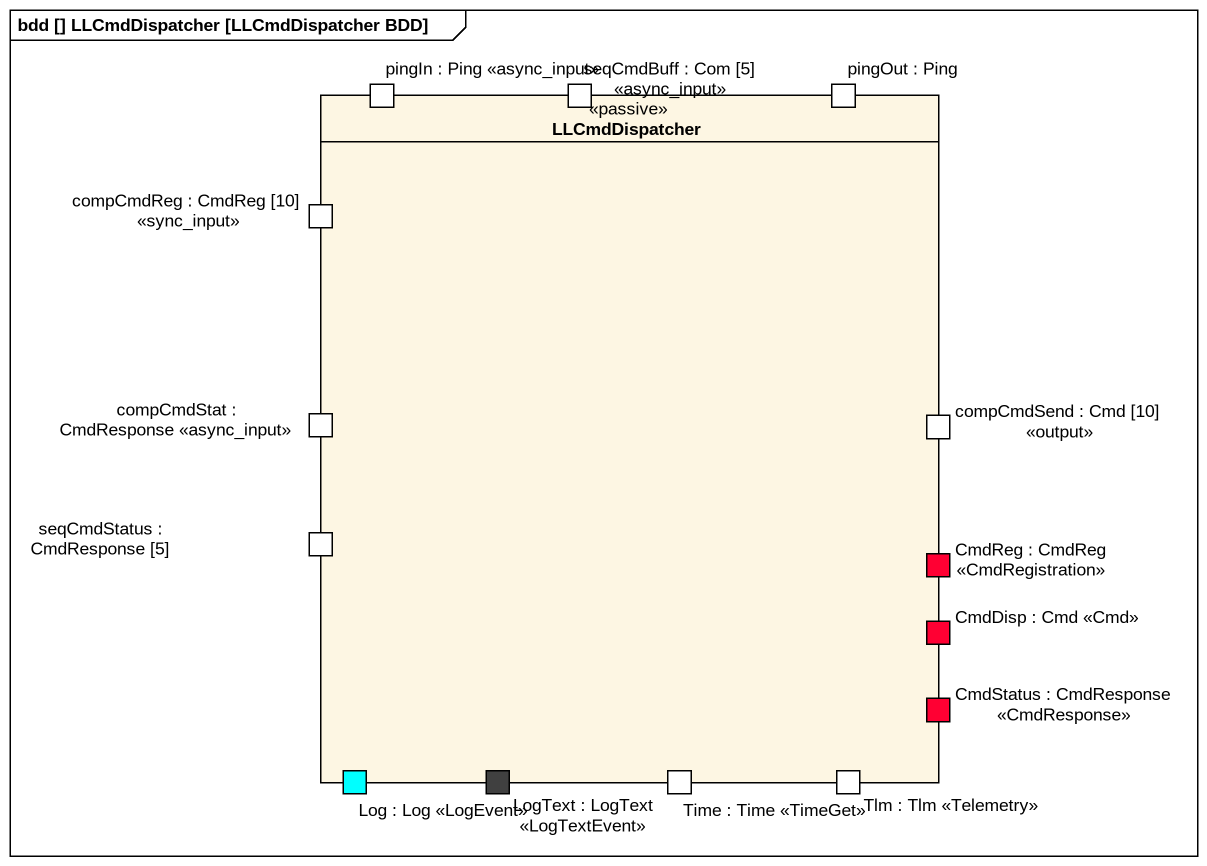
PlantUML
@startuml
mainframe bdd [] LLCmdDispatcher [LLCmdDispatcher BDD]
rectangle LLCmdDispatcher <<passive>> {
  port "pingIn : Ping <<async_input>>" as pingIn_Ping_async_input
  port "seqCmdBuff : Com [5] <<async_input>>" as seqCmdBuff_Com_5_async_input
  port "pingOut : Ping" as pingOut_Ping
  port "compCmdReg : CmdReg [10] <<sync_input>>" as compCmdReg_CmdReg_10_sync
  port "compCmdStat : CmdResponse <<async_input>>" as compCmdStat_CmdResponse
  port "compCmdSend : Cmd [10] <<output>>" as compCmdSend_Cmd_10_output
  port "seqCmdStatus : CmdResponse [5]" as seqCmdStatus_CmdResponse_5
  port "CmdDisp : Cmd <<Cmd>>" as CmdDisp_Cmd_Cmd #FF0033
  port "CmdReg : CmdReg <<CmdRegistration>>" as CmdReg_CmdReg #FF0033
  port "CmdStatus : CmdResponse <<CmdResponse>>" as CmdStatus_CmdResponse #FF0033
  port "Log : Log <<LogEvent>>" as Log_Log_LogEvent #00FFFF
  port "LogText : LogText <<LogTextEvent>>" as LogText_LogText_LogTextEvent #404040
  port "Time : Time <<TimeGet>>" as Time_Time_TimeGet
  port "Tlm : Tlm <<Telemetry>>" as Tlm_Tlm_Telemetry
}
@enduml
